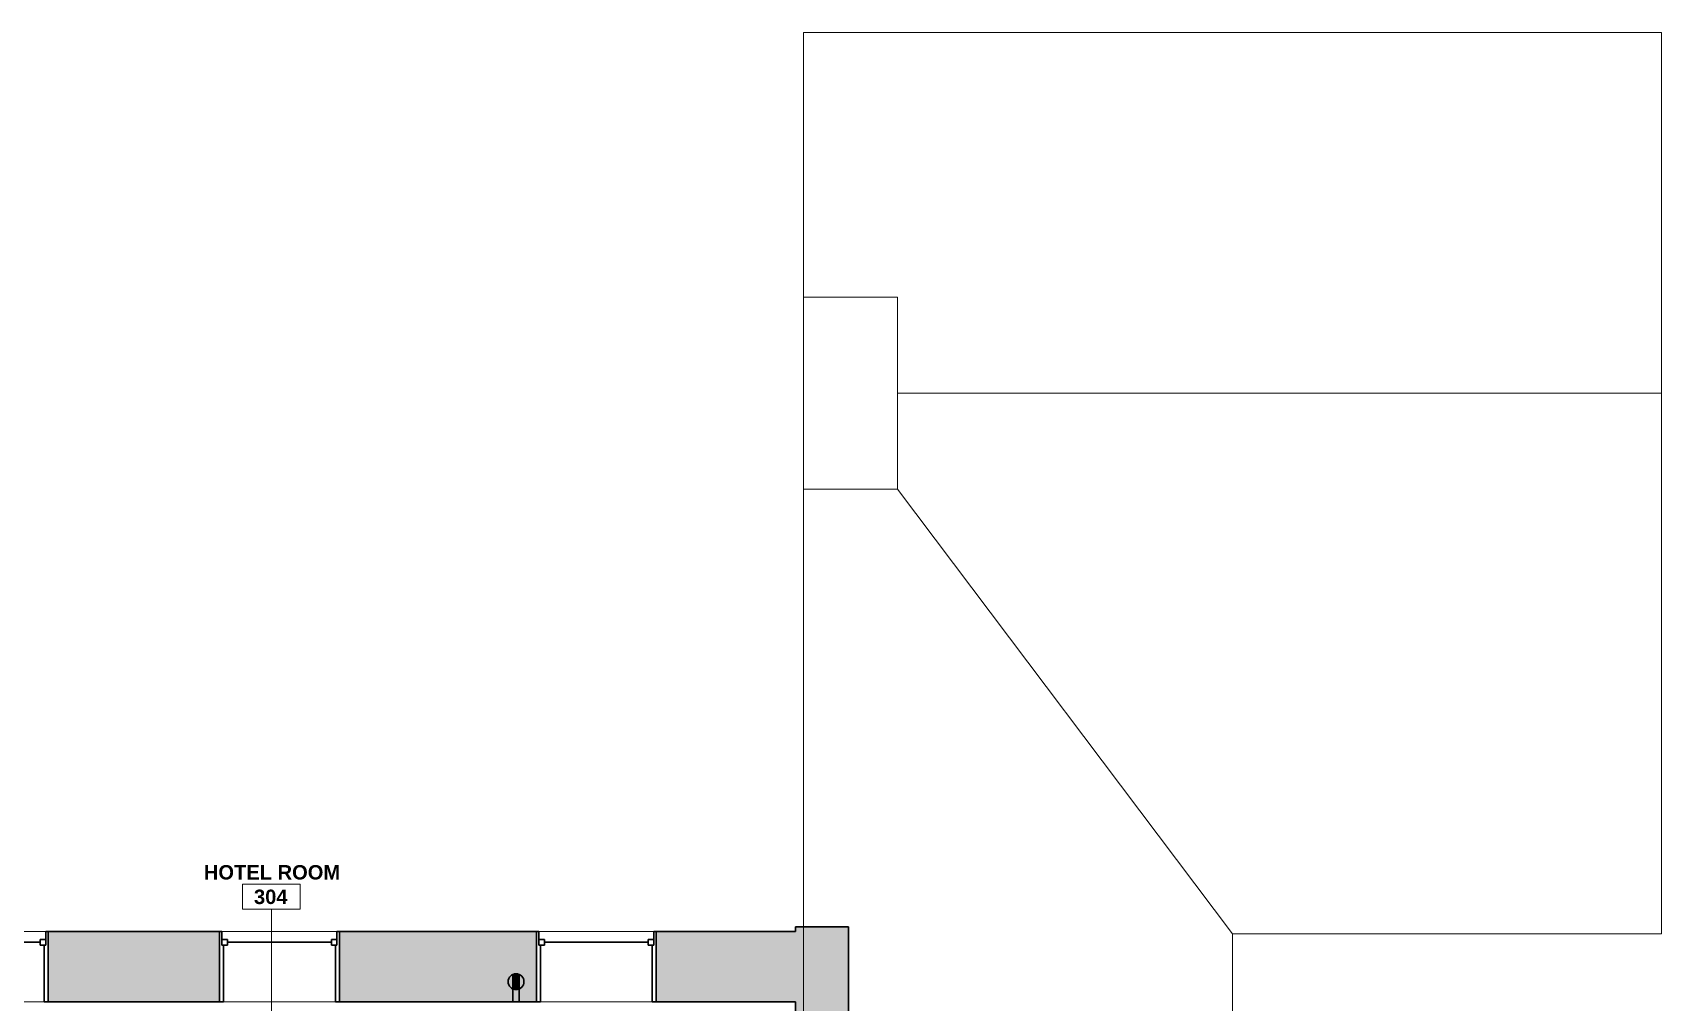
# Model space of a CAD drawing. Header units: inches. Extents: x -1176 to 1482, y -2527 to 978.
# Drawn here: x 973 to 1482, y 567 to 870 of the extents above; entities that cross this region are included whole.
import ezdxf

# ---------------------------------------------------------------- set-up
doc = ezdxf.new("R2010")
doc.units = ezdxf.units.IN
doc.header["$MEASUREMENT"] = 0
for name, color, linetype, lineweight in [('A-ANNO-NOTE', 131, 'Continuous', 40), ('A-AREA-IDEN', 2, 'Continuous', 9), ('A-DETL', 90, 'Continuous', 9), ('A-GLAZ', 151, 'Continuous', 18), ('A-WALL', 113, 'Continuous', 18), ('A-WALL-PATT', 111, 'Continuous', 18)]:
    doc.layers.add(name, color=color, linetype=linetype, lineweight=lineweight)
doc.styles.add('Swis721 Lt BT_B', font='', dxfattribs={"height": 4.5})
doc.styles.get('Swis721 Lt BT_B').set_extended_font_data('Swis721 Lt BT', bold=True)

# ---------------------------------------------------------------- blocks, each defined once
blk = doc.blocks.new('Double Hung - side window 4_ X 6_ 3_ H-6086068-3rd Floor Power _ Signal')
at = {"layer": 'A-GLAZ', "color": 8, "lineweight": 30}
for p, q in [((-18.75, 11), (-18, 11)), ((-18, 6.75), (-18, 11)), ((18, 6.75), (18, 11)), ((18.75, 11), (18, 11)), ((-18, 8.5), (-18, 6.75)), ((-18, 8.5), (-16.25, 8.5)), ((-18, 6.75), (-16.25, 6.75)), ((-18, 6.75), (-17.5, 6.75)), ((-17.5, -11), (-17.5, 6.75)), ((-16.25, 8.5), (-16.25, 6.75)), ((-16.25, 7.625), (16.25, 7.625)), ((16.25, 8.5), (16.25, 6.75)), ((18, 8.5), (16.25, 8.5)), ((18, 6.75), (16.25, 6.75)), ((17.5, 6.75), (18, 6.75)), ((17.5, 6.75), (17.5, -11)), ((18, 8.5), (18, 6.75)), ((-17.5, -11), (-18.75, -11)), ((17.5, -11), (18.75, -11))]:
    blk.add_line(p, q, dxfattribs=at)
blk = doc.blocks.new('Room Tag - Room Name and Number-3379422-3rd Floor Power _ Signal')
at = {"layer": 'A-AREA-IDEN'}
for p, q in [((-0.188, -0.164), (-0.188, -0.002)), ((-0.188, -0.002), (0.187, -0.002)), ((0.187, -0.002), (-0.188, -0.002)), ((-0.188, -0.002), (-0.188, -0.164)), ((0.187, -0.002), (0.187, -0.164)), ((0.187, -0.164), (0.187, -0.002)), ((0.187, -0.164), (-0.188, -0.164)), ((-0.188, -0.164), (0.187, -0.164))]:
    blk.add_line(p, q, dxfattribs=at)

msp = doc.modelspace()

# ---------------------------------------------------------------- hatches: boundary and pattern name
at = {"layer": 'A-ANNO-NOTE', "lineweight": 9}
for points in [[(1123.07, 575.48), (1123.25, 575.55), (1123.5, 575.62)], [(1123.13, 571.31), (1123.07, 575.48), (1123.5, 575.62)], [(1123.13, 571.31), (1123.07, 571.34), (1123.07, 575.48)], [(1123.13, 571.31), (1123.5, 575.62), (1124.76, 571.31)], [(1124.58, 575.57), (1123.5, 575.62), (1124.14, 575.65)], [(1123.5, 575.62), (1123.75, 575.65), (1124.14, 575.65)], [(1124.76, 571.31), (1123.5, 575.62), (1124.58, 575.57)], [(1124.76, 571.31), (1124.58, 575.57), (1124.82, 575.48)], [(1124.76, 571.31), (1124.82, 575.48), (1124.82, 571.34)], [(1124.39, 571.2), (1123.13, 571.31), (1124.76, 571.31)], [(1123.5, 571.2), (1123.13, 571.31), (1124.39, 571.2)], [(1123.56, 571.19), (1123.5, 571.2), (1124.33, 571.19)], [(1124.07, 571.16), (1123.56, 571.19), (1124.33, 571.19)], [(1123.82, 571.16), (1123.56, 571.19), (1124.07, 571.16)]]:
    msp.add_hatch(color=256, dxfattribs=at).paths.add_polyline_path(points, flags=0)
at = {"layer": 'A-WALL-PATT', "lineweight": 9}
h = msp.add_hatch(color=7, dxfattribs=at)
h.paths.add_polyline_path([(1202.81, 567.01), (1211.24, 567.01), (1211.24, 589.01), (1167.7, 589.01), (1167.7, 567.01), (1179.9, 567.01)], flags=0)
h.paths.add_polyline_path([(1130.2, 567.01), (1130.2, 589.01), (1068.64, 589.01), (1068.64, 567.01), (1111.17, 567.01)], flags=0)
h.paths.add_polyline_path([(1031.14, 567.01), (1031.14, 589.01), (977.59, 589.01), (977.59, 567.01)], flags=0)
h.paths.add_polyline_path([(940.09, 567.01), (940.09, 589.01), (874.54, 589.01), (874.54, 567.01), (927.89, 567.01)], flags=0)
h.paths.add_polyline_path([(836.25, 567.01), (837.04, 567.01), (837.04, 589.01), (783.49, 589.01), (783.49, 567.01), (824.79, 567.01)], flags=0)
h.paths.add_polyline_path([(744.61, 567.01), (745.99, 567.01), (745.99, 589.01), (682.43, 589.01), (682.43, 567.01), (721.7, 567.01)], flags=0)
h.paths.add_polyline_path([(644.93, 567.01), (644.93, 589.01), (576.53, 589.01), (576.53, 567.01), (607.14, 567.01)], flags=0)
h.paths.add_polyline_path([(539.03, 567.01), (539.03, 589.01), (480.78, 589.01), (480.78, 567.01), (515.5, 567.01)], flags=0)
h = msp.add_hatch(color=7, dxfattribs=at)
h.paths.add_polyline_path([(1223.65, 283.44), (1227.74, 283.44), (1227.74, 398.44), (1211.24, 398.44), (1211.24, 283.44)], flags=0)
h.paths.add_polyline_path([(1227.74, 422.44), (1227.74, 590.51), (1211.24, 590.51), (1211.24, 422.44)], flags=0)

# ---------------------------------------------------------------- linework, layer by layer
at = {"layer": 'A-ANNO-NOTE', "lineweight": 30}
for p, q in [((1122.9, 567.34), (1122.9, 575.6)), ((1124.82, 567.34), (1124.82, 575.6))]:
    msp.add_line(p, q, dxfattribs=at)
at = {"layer": 'A-ANNO-NOTE', "lineweight": 9}
for p, q in [((1123.07, 571.34), (1123.07, 575.48)), ((1124.82, 575.48), (1124.82, 571.34))]:
    msp.add_line(p, q, dxfattribs=at)
at = {"layer": 'A-ANNO-NOTE', "lineweight": 30}
msp.add_circle((1123.86, 573.32), 2.48, dxfattribs=at)
at = {"layer": 'A-ANNO-NOTE', "lineweight": 9}
for start, end in [(67.2244, 112.7756), (247.2244, 292.7756)]:
    msp.add_arc((1123.95, 573.41), 2.25, start, end, dxfattribs=at)
at = {"layer": 'A-AREA-IDEN'}
msp.add_line((1047.39, 561.51), (1047.4, 596.05), dxfattribs=at)
at = {"layer": 'A-DETL'}
for p, q in [((1213.74, 550.76), (1213.74, 869.94)), ((1213.74, 869.94), (1481.87, 869.94)), ((1481.87, 869.94), (1481.87, 588.24)), ((1243.1, 787.2), (1213.74, 787.2)), ((1243.1, 727.2), (1243.1, 787.2)), ((1243.1, 757.2), (1481.87, 757.2)), ((1243.1, 727.2), (1213.74, 727.2)), ((1347.81, 588.24), (1243.1, 727.2)), ((1481.87, 588.24), (1347.81, 588.24)), ((1347.81, 588.24), (1347.81, -5.7))]:
    msp.add_line(p, q, dxfattribs=at)
at = {"layer": 'A-WALL', "lineweight": 9}
for p, q in [((940.09, 589.01), (977.59, 589.01)), ((1031.14, 589.01), (1068.64, 589.01)), ((1130.2, 589.01), (1167.7, 589.01)), ((977.59, 567.01), (940.09, 567.01)), ((1068.64, 567.01), (1031.14, 567.01)), ((1167.7, 567.01), (1130.2, 567.01))]:
    msp.add_line(p, q, dxfattribs=at)
at = {"layer": 'A-WALL', "color": 8, "lineweight": 30}
for p, q in [((1031.14, 589.01), (977.59, 589.01)), ((977.59, 589.01), (977.59, 567.01)), ((1031.14, 567.01), (1031.14, 589.01)), ((1130.2, 589.01), (1068.64, 589.01)), ((1068.64, 589.01), (1068.64, 567.01)), ((1130.2, 567.01), (1130.2, 589.01)), ((1211.24, 589.01), (1167.7, 589.01)), ((1167.7, 589.01), (1167.7, 567.01)), ((1211.24, 590.51), (1211.24, 589.01)), ((1227.74, 590.51), (1211.24, 590.51)), ((1227.74, 422.44), (1227.74, 590.51)), ((977.59, 567.01), (1031.14, 567.01)), ((1068.64, 567.01), (1130.2, 567.01)), ((1167.7, 567.01), (1211.24, 567.01)), ((1211.24, 567.01), (1211.24, 422.44))]:
    msp.add_line(p, q, dxfattribs=at)

# ---------------------------------------------------------------- block references
at = {"layer": 'A-AREA-IDEN', "xscale": 47.99999999999997, "yscale": 47.99999999999997, "zscale": 47.99999999999997}
msp.add_blockref('Room Tag - Room Name and Number-3379422-3rd Floor Power _ Signal', (1047.39, 603.9), dxfattribs=at)
at = {"layer": 'A-GLAZ'}
for p in [(958.84, 578.01), (1049.89, 578.01), (1148.95, 578.01)]:
    msp.add_blockref('Double Hung - side window 4_ X 6_ 3_ H-6086068-3rd Floor Power _ Signal', p, dxfattribs=at)

# ---------------------------------------------------------------- texts
at = {"layer": 'A-AREA-IDEN', "char_height": 4.5, "attachment_point": 1, "style": 'Swis721 Lt BT_B'}
for s, insert, width in [('HOTEL ROOM', (1026.27, 609.76), 51.0555), ('304', (1041.94, 602.1), 12.726)]:
    msp.add_mtext(s, dxfattribs=dict(at, insert=insert, width=width))

doc.saveas('drawing.dxf')
